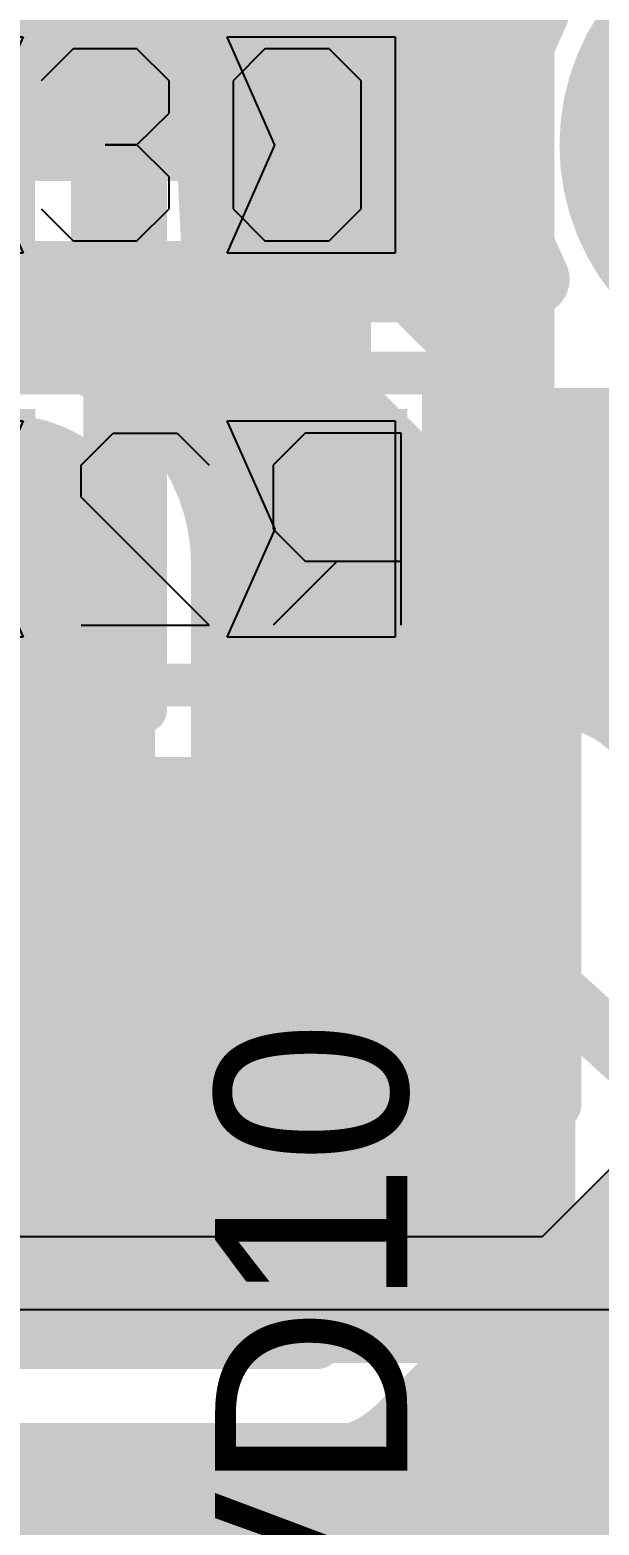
# Model space of a CAD drawing. Header units: millimetres. Extents: x 0.11 to 5.67, y 0.55 to 4.24.
# Drawn here: x 1.8958 to 1.9891, y 1.8947 to 2.1399 of the extents above; entities that cross this region are included whole.
import ezdxf

# ---------------------------------------------------------------- set-up
doc = ezdxf.new("R2010")
doc.units = ezdxf.units.MM
doc.header["$MEASUREMENT"] = 0
for name, color, linetype in [('BottomLayer', 5, 'Continuous'), ('BottomOverlay', 54, 'Continuous'), ('BottomPaste', 16, 'Continuous'), ('BottomSolder', 6, 'Continuous'), ('InternalPlane1', 76, 'Continuous'), ('InternalPlane2', 16, 'Continuous'), ('Mechanical3', 76, 'Continuous'), ('MultiLayer', 9, 'Continuous'), ('TopLayer', 1, 'Continuous'), ('TopOverlay', 2, 'Continuous'), ('TopPaste', 8, 'Continuous'), ('TopSolder', 216, 'Continuous'), ('ViaHoleLayer', 16, 'Continuous')]:
    doc.layers.add(name, color=color, linetype=linetype)

# ---------------------------------------------------------------- blocks, each defined once
blk = doc.blocks.new('SMC_79')
at = {"layer": 'TopLayer', "const_width": 0.02264}
for points in [[(-0.17274, 0.04134, 1), (-0.1501, 0.04134, 1)], [(-0.17274, -0.04134, 1), (-0.1501, -0.04134, 1)]]:
    blk.add_lwpolyline(points, format="xyb", close=True, dxfattribs=at)
at = {"layer": 'TopLayer'}
blk.add_solid([(-0.18406, 0.04134), (-0.18406, -0.04134), (-0.0935, 0.04134), (-0.0935, -0.04134)], dxfattribs=at)
at = {"layer": 'TopPaste', "const_width": 0.02264}
for points in [[(-0.17274, 0.04134, 1), (-0.1501, 0.04134, 1)], [(-0.17274, -0.04134, 1), (-0.1501, -0.04134, 1)]]:
    blk.add_lwpolyline(points, format="xyb", close=True, dxfattribs=at)
at = {"layer": 'TopPaste'}
blk.add_solid([(-0.18406, 0.04134), (-0.18406, -0.04134), (-0.0935, 0.04134), (-0.0935, -0.04134)], dxfattribs=at)
at = {"layer": 'TopSolder', "const_width": 0.02461}
for points in [[(-0.17372, 0.04134, 1), (-0.14911, 0.04134, 1)], [(-0.17372, -0.04134, 1), (-0.14911, -0.04134, 1)]]:
    blk.add_lwpolyline(points, format="xyb", close=True, dxfattribs=at)
at = {"layer": 'TopSolder'}
blk.add_solid([(-0.18602, 0.04134), (-0.18602, -0.04134), (-0.09154, 0.04134), (-0.09154, -0.04134)], dxfattribs=at)
blk = doc.blocks.new('RC0603_B_146')
at = {"layer": 'BottomLayer'}
for points in [[(-0.04429, -0.01772), (-0.01673, -0.01772), (-0.04429, 0.01772), (-0.01673, 0.01772)], [(0.04427, 0.01772), (0.01671, 0.01772), (0.04427, -0.01772), (0.01671, -0.01772)]]:
    blk.add_solid(points, dxfattribs=at)
at = {"layer": 'BottomOverlay', "const_width": 0.00701}
for points in [[(-0.05217, -0.02559), (-0.05217, 0.02559)], [(-0.05217, 0.02559), (0.05217, 0.02559)], [(0.05217, -0.02559), (0.05217, 0.02559)], [(-0.05217, -0.02559), (0.05217, -0.02559)]]:
    blk.add_lwpolyline(points, dxfattribs=at)
at = {"layer": 'BottomOverlay', "const_width": 0.0035}
for points in [[(-0.05392, 0.02559, 1), (-0.05041, 0.02559, 1)], [(-0.05392, 0.02559, 1), (-0.05041, 0.02559, 1)], [(0.05041, 0.02559, 1), (0.05392, 0.02559, 1)], [(0.05041, 0.02559, 1), (0.05392, 0.02559, 1)], [(-0.05392, -0.02559, 1), (-0.05041, -0.02559, 1)], [(-0.05392, -0.02559, 1), (-0.05041, -0.02559, 1)], [(0.05041, -0.02559, 1), (0.05392, -0.02559, 1)], [(0.05041, -0.02559, 1), (0.05392, -0.02559, 1)]]:
    blk.add_lwpolyline(points, format="xyb", close=True, dxfattribs=at)
at = {"layer": 'BottomPaste'}
for p, q in [((-0.04429, -0.01772), (-0.04429, 0.01772)), ((-0.04429, 0.01772), (-0.01673, 0.01772)), ((-0.01673, 0.01772), (-0.02461, 0)), ((0.02458, 0), (0.01671, 0.01772)), ((0.01671, 0.01772), (0.04427, 0.01772)), ((0.04427, 0.01772), (0.04427, -0.01772)), ((-0.02461, 0), (-0.01673, -0.01772)), ((0.01671, -0.01772), (0.02458, 0)), ((-0.01673, -0.01772), (-0.04429, -0.01772)), ((0.04427, -0.01772), (0.01671, -0.01772))]:
    blk.add_line(p, q, dxfattribs=at)
at = {"layer": 'BottomSolder'}
for points in [[(-0.04626, -0.01969), (-0.01476, -0.01969), (-0.04626, 0.01969), (-0.01476, 0.01969)], [(0.04624, 0.01969), (0.01474, 0.01969), (0.04624, -0.01969), (0.01474, -0.01969)]]:
    blk.add_solid(points, dxfattribs=at)
at = {"layer": 'Mechanical3'}
for p, q in [((-0.04528, 0.01575), (-0.04528, -0.01574)), ((-0.03478, 0.00525), (-0.02429, 0.01575)), ((-0.00854, 0.01575), (-0.01379, 0.0105)), ((0.00195, 0.01575), (-0.00854, 0.01575)), ((0.0072, 0.0105), (0.00195, 0.01575)), ((0.02294, 0.01575), (0.0177, 0.0105)), ((0.03344, 0.01575), (0.02294, 0.01575)), ((0.03869, 0.0105), (0.03344, 0.01575)), ((0.0072, 0.00525), (0.0072, 0.0105)), ((0.0177, 0.0105), (0.0177, -0.01049)), ((0.03869, -0.01049), (0.03869, 0.0105)), ((-0.02953, 0.00525), (-0.04528, 0.00525)), ((-0.02429, 0.00001), (-0.02953, 0.00525)), ((0.00195, 0.00001), (0.0072, 0.00525)), ((-0.02429, -0.01049), (-0.02429, 0.00001)), ((0.00195, 0.00001), (-0.00329, 0.00001)), ((-0.00329, 0.00001), (0.00195, 0.00001)), ((0.0072, -0.00524), (0.00195, 0.00001)), ((0.0072, -0.01049), (0.0072, -0.00524)), ((-0.02953, -0.01574), (-0.02429, -0.01049)), ((-0.01379, -0.01049), (-0.00854, -0.01574)), ((0.00195, -0.01574), (0.0072, -0.01049)), ((0.0177, -0.01049), (0.02294, -0.01574)), ((0.03344, -0.01574), (0.03869, -0.01049)), ((-0.04528, -0.01574), (-0.02953, -0.01574)), ((-0.00854, -0.01574), (0.00195, -0.01574)), ((0.02294, -0.01574), (0.03344, -0.01574))]:
    blk.add_line(p, q, dxfattribs=at)
blk = doc.blocks.new('RC0603_B_148')
at = {"layer": 'BottomLayer'}
for points in [[(-0.04429, -0.01772), (-0.01673, -0.01772), (-0.04429, 0.01772), (-0.01673, 0.01772)], [(0.04427, 0.01772), (0.01671, 0.01772), (0.04427, -0.01772), (0.01671, -0.01772)]]:
    blk.add_solid(points, dxfattribs=at)
at = {"layer": 'BottomOverlay', "const_width": 0.00701}
for points in [[(-0.05217, 0.02559), (-0.05217, -0.02559)], [(0.05217, 0.02559), (-0.05217, 0.02559)], [(0.05217, 0.02559), (0.05217, -0.02559)], [(0.05217, -0.02559), (-0.05217, -0.02559)]]:
    blk.add_lwpolyline(points, dxfattribs=at)
at = {"layer": 'BottomOverlay', "const_width": 0.0035}
for points in [[(-0.05392, 0.02559, 1), (-0.05041, 0.02559, 1)], [(-0.05392, 0.02559, 1), (-0.05041, 0.02559, 1)], [(0.05041, 0.02559, 1), (0.05392, 0.02559, 1)], [(0.05041, 0.02559, 1), (0.05392, 0.02559, 1)], [(-0.05392, -0.02559, 1), (-0.05041, -0.02559, 1)], [(-0.05392, -0.02559, 1), (-0.05041, -0.02559, 1)], [(0.05041, -0.02559, 1), (0.05392, -0.02559, 1)], [(0.05041, -0.02559, 1), (0.05392, -0.02559, 1)]]:
    blk.add_lwpolyline(points, format="xyb", close=True, dxfattribs=at)
at = {"layer": 'BottomPaste'}
for p, q in [((-0.04429, -0.01772), (-0.04429, 0.01772)), ((-0.04429, 0.01772), (-0.01673, 0.01772)), ((-0.01673, 0.01772), (-0.02461, 0)), ((0.02458, 0), (0.01671, 0.01772)), ((0.01671, 0.01772), (0.04427, 0.01772)), ((0.04427, 0.01772), (0.04427, -0.01772)), ((-0.02461, 0), (-0.01673, -0.01772)), ((0.01671, -0.01772), (0.02458, 0)), ((-0.01673, -0.01772), (-0.04429, -0.01772)), ((0.04427, -0.01772), (0.01671, -0.01772))]:
    blk.add_line(p, q, dxfattribs=at)
at = {"layer": 'BottomSolder'}
for points in [[(-0.04626, -0.01969), (-0.01476, -0.01969), (-0.04626, 0.01969), (-0.01476, 0.01969)], [(0.04624, 0.01969), (0.01474, 0.01969), (0.04624, -0.01969), (0.01474, -0.01969)]]:
    blk.add_solid(points, dxfattribs=at)
at = {"layer": 'Mechanical3'}
for p, q in [((-0.04528, 0.01575), (-0.04528, -0.01574)), ((-0.03478, 0.00525), (-0.02429, 0.01575)), ((0.0072, 0.01575), (-0.01379, 0.01575)), ((-0.01379, 0.01575), (0.0072, -0.00524)), ((0.02294, 0.01575), (0.0177, 0.0105)), ((0.03344, 0.01575), (0.02294, 0.01575)), ((0.03869, 0.0105), (0.03344, 0.01575)), ((0.0177, 0.0105), (0.0177, 0.00525)), ((0.03869, 0.00525), (0.03869, 0.0105)), ((-0.02953, 0.00525), (-0.04528, 0.00525)), ((-0.02429, 0.00001), (-0.02953, 0.00525)), ((0.0177, 0.00525), (0.02294, 0.00001)), ((0.03344, 0.00001), (0.03869, 0.00525)), ((-0.02429, -0.01049), (-0.02429, 0.00001)), ((0.02294, 0.00001), (0.0177, -0.00524)), ((0.02294, 0.00001), (0.03344, 0.00001)), ((0.03869, -0.00524), (0.03344, 0.00001)), ((0.0072, -0.00524), (0.0072, -0.01049)), ((0.0177, -0.00524), (0.0177, -0.01049)), ((0.03869, -0.01049), (0.03869, -0.00524)), ((-0.02953, -0.01574), (-0.02429, -0.01049)), ((-0.00854, -0.01574), (-0.01379, -0.01049)), ((0.0072, -0.01049), (0.00195, -0.01574)), ((0.0177, -0.01049), (0.02294, -0.01574)), ((0.03344, -0.01574), (0.03869, -0.01049)), ((-0.04528, -0.01574), (-0.02953, -0.01574)), ((0.00195, -0.01574), (-0.00854, -0.01574)), ((0.02294, -0.01574), (0.03344, -0.01574))]:
    blk.add_line(p, q, dxfattribs=at)
blk = doc.blocks.new('CC16X10_CAP0_5_1__P________242')
at = {"layer": 'InternalPlane1', "const_width": 0.039}
blk.add_lwpolyline([(-0.0195, 0, 1), (0.0195, 0, 1)], format="xyb", close=True, dxfattribs=at)
at = {"layer": 'InternalPlane2', "const_width": 0.01181}
blk.add_lwpolyline([(-0.04324, -0.02203, -0.240079), (-0.04324, 0.02203)], format="xyb", dxfattribs=at)
at = {"layer": 'InternalPlane2', "const_width": 0.00591}
for points in [[(-0.04619, 0.02203, 1), (-0.04029, 0.02203, 1)], [(-0.04619, -0.02203, 1), (-0.04029, -0.02203, 1)]]:
    blk.add_lwpolyline(points, format="xyb", close=True, dxfattribs=at)
at = {"layer": 'TopOverlay'}
for points, const_width in [([(0.29685, 0, 1), (-0.09685, 0, 1)], 0.01), ([(-0.09935, 0, 1), (-0.09435, 0, 1)], 0.005)]:
    blk.add_lwpolyline(points, format="xyb", close=True, dxfattribs=dict(at, const_width=const_width))

msp = doc.modelspace()

# ---------------------------------------------------------------- linework, layer by layer
at = {"layer": 'BottomLayer'}
for points, const_width in [([(1.94191, 2.125), (1.98521, 2.16831)], 0.00787), ([(1.91435, 2.08957), (1.91435, 2.15256)], 0.00787), ([(1.9065, 2.09154), (1.9065, 2.15059)], 0.00787), ([(1.9065, 2.14074), (1.91435, 2.14074)], 0.00787), ([(1.96946, 2.1275), (1.97787, 2.13591)], 0.00787), ([(1.97787, 2.07728), (1.97787, 2.13591)], 0.00787), ([(1.9065, 2.13287), (1.91435, 2.13287)], 0.00787), ([(1.97483, 2.13287), (1.97787, 2.13287)], 0.00787), ([(1.96946, 2.08957), (1.96946, 2.1275)], 0.00787), ([(1.9065, 2.12499), (1.91435, 2.12499)], 0.00787), ([(1.94191, 2.12106), (1.94192, 2.12105)], 0.01969), ([(1.94192, 2.05808), (1.94192, 2.12105)], 0.01969), ([(1.94191, 2.12106), (1.94191, 2.125)], 0.00787), ([(1.96946, 2.12499), (1.97787, 2.12499)], 0.00787), ([(1.88091, 2.12106), (1.90256, 2.12106)], 0.00787), ([(1.9065, 2.11712), (1.91435, 2.11712)], 0.00787), ([(1.96946, 2.11712), (1.97787, 2.11712)], 0.00787), ([(1.9065, 2.10925), (1.91435, 2.10925)], 0.00787), ([(1.96946, 2.10925), (1.97787, 2.10925)], 0.00787), ([(1.9065, 2.10137), (1.91435, 2.10137)], 0.00787), ([(1.96946, 2.10137), (1.97787, 2.10137)], 0.00787), ([(1.9065, 2.0935), (1.91435, 2.0935)], 0.00787), ([(1.96946, 2.0935), (1.97787, 2.0935)], 0.00787), ([(1.85531, 2.09154), (1.9065, 2.09154)], 0.00787), ([(1.85337, 2.08957), (1.90849, 2.08957)], 0.00787), ([(1.90849, 2.02854), (1.90849, 2.08957)], 0.00787), ([(1.91437, 2.08957), (1.9183, 2.08957)], 0.00787), ([(1.91437, 2.08957), (1.9183, 2.08957)], 0.00787), ([(1.91437, 2.02854), (1.91437, 2.08957)], 0.00787), ([(1.96554, 2.08957), (1.96946, 2.08957)], 0.00787), ([(1.96554, 2.08957), (1.96946, 2.08957)], 0.00787), ([(1.96949, 2.02926), (1.96949, 2.08957)], 0.00787), ([(1.90849, 2.08562), (1.91437, 2.08562)], 0.00787), ([(1.96949, 2.08562), (1.97787, 2.08562)], 0.00787), ([(1.90849, 2.07775), (1.91437, 2.07775)], 0.00787), ([(1.96949, 2.07775), (1.97787, 2.07775)], 0.00787), ([(1.97787, 2.07728), (2.06543, 2.07728)], 0.00787), ([(1.90849, 2.06988), (1.91437, 2.06988)], 0.00787), ([(1.96949, 2.06988), (2.0748, 2.06988)], 0.00787), ([(1.94192, 2.05808), (1.94193, 2.05807)], 0.01969), ([(1.90849, 2.062), (1.91437, 2.062)], 0.00787), ([(1.96949, 2.062), (2.0748, 2.062)], 0.00787), ([(1.90849, 2.05413), (1.91437, 2.05413)], 0.00787), ([(1.96949, 2.05413), (2.0748, 2.05413)], 0.00787), ([(1.90849, 2.04625), (1.91437, 2.04625)], 0.00787), ([(1.96949, 2.04625), (2.0748, 2.04625)], 0.00787), ([(1.90849, 2.03838), (1.91437, 2.03838)], 0.00787), ([(1.96949, 2.03838), (2.0748, 2.03838)], 0.00787), ([(1.90849, 2.03051), (1.91437, 2.03051)], 0.00787), ([(1.96949, 2.03051), (2.0748, 2.03051)], 0.00787), ([(1.96949, 2.02926), (1.98087, 2.02952)], 0.00787), ([(1.90455, 2.02854), (1.90849, 2.02854)], 0.00787), ([(1.90849, 2.02854), (1.91437, 2.02854)], 0.00787), ([(1.86417, 2.01083), (1.93799, 2.01083)], 0.00787), ([(1.93799, 2.01083), (1.9813, 2.01181)], 0.00787), ([(1.9813, 1.94488), (1.9813, 2.01181)], 0.00787), ([(1.71654, 2.00688), (1.9813, 2.00688)], 0.00787), ([(1.71654, 1.99901), (1.9813, 1.99901)], 0.00787), ([(1.71654, 1.99114), (1.9813, 1.99114)], 0.00787), ([(1.71851, 1.98326), (1.9813, 1.98326)], 0.00787), ([(1.72638, 1.97539), (1.9813, 1.97539)], 0.00787), ([(1.73426, 1.96751), (1.9813, 1.96751)], 0.00787), ([(1.74213, 1.95964), (1.9813, 1.95964)], 0.00787), ([(1.75001, 1.95177), (1.9813, 1.95177)], 0.00787), ([(1.75788, 1.94389), (1.98031, 1.94389)], 0.00787), ([(1.96161, 1.9252), (1.9813, 1.94488)], 0.00787), ([(1.76575, 1.93602), (1.97244, 1.93602)], 0.00787), ([(1.77363, 1.92814), (1.96456, 1.92814)], 0.00787), ([(1.77657, 1.9252), (1.96161, 1.9252)], 0.00787), ([(1.97414, 1.91267), (1.98246, 1.92098)], 0.00787), ([(1.98228, 1.88337), (1.98228, 1.91782)], 0.00787), ([(1.97386, 1.9124), (1.98228, 1.9124)], 0.00787), ([(1.77657, 1.90748), (1.96161, 1.90748)], 0.00787), ([(1.64262, 1.90452), (1.98228, 1.90452)], 0.00787), ([(1.98622, 1.90059), (2.0374, 1.90059)], 0.00787), ([(1.64253, 1.89665), (1.98228, 1.89665)], 0.00787)]:
    msp.add_lwpolyline(points, dxfattribs=dict(at, const_width=const_width))
for points, const_width in [([(1.90453, 2.14074, 1), (1.90846, 2.14074, 1)], 0.00394), ([(1.91238, 2.14074, 1), (1.91631, 2.14074, 1)], 0.00394), ([(1.97591, 2.13591, 1), (1.97984, 2.13591, 1)], 0.00394), ([(1.97591, 2.13591, 1), (1.97984, 2.13591, 1)], 0.00394), ([(1.90453, 2.13287, 1), (1.90846, 2.13287, 1)], 0.00394), ([(1.91238, 2.13287, 1), (1.91631, 2.13287, 1)], 0.00394), ([(1.97286, 2.13287, 1), (1.9768, 2.13287, 1)], 0.00394), ([(1.97591, 2.13287, 1), (1.97984, 2.13287, 1)], 0.00394), ([(1.9675, 2.1275, 1), (1.97143, 2.1275, 1)], 0.00394), ([(1.9675, 2.1275, 1), (1.97143, 2.1275, 1)], 0.00394), ([(1.90453, 2.12499, 1), (1.90846, 2.12499, 1)], 0.00394), ([(1.91238, 2.12499, 1), (1.91631, 2.12499, 1)], 0.00394), ([(1.93698, 2.12106, 1), (1.94683, 2.12106, 1)], 0.00984), ([(1.937, 2.12105, 1), (1.94684, 2.12105, 1)], 0.00984), ([(1.937, 2.12105, 1), (1.94684, 2.12105, 1)], 0.00984), ([(1.93994, 2.125, 1), (1.94387, 2.125, 1)], 0.00394), ([(1.93994, 2.125, 1), (1.94387, 2.125, 1)], 0.00394), ([(1.9675, 2.12499, 1), (1.97143, 2.12499, 1)], 0.00394), ([(1.97591, 2.12499, 1), (1.97984, 2.12499, 1)], 0.00394), ([(1.90059, 2.12106, 1), (1.90453, 2.12106, 1)], 0.00394), ([(1.93994, 2.12106, 1), (1.94387, 2.12106, 1)], 0.00394), ([(1.90453, 2.11712, 1), (1.90846, 2.11712, 1)], 0.00394), ([(1.91238, 2.11712, 1), (1.91631, 2.11712, 1)], 0.00394), ([(1.9675, 2.11712, 1), (1.97143, 2.11712, 1)], 0.00394), ([(1.97591, 2.11712, 1), (1.97984, 2.11712, 1)], 0.00394), ([(1.90453, 2.10925, 1), (1.90846, 2.10925, 1)], 0.00394), ([(1.91238, 2.10925, 1), (1.91631, 2.10925, 1)], 0.00394), ([(1.9675, 2.10925, 1), (1.97143, 2.10925, 1)], 0.00394), ([(1.97591, 2.10925, 1), (1.97984, 2.10925, 1)], 0.00394), ([(1.90453, 2.10137, 1), (1.90846, 2.10137, 1)], 0.00394), ([(1.91238, 2.10137, 1), (1.91631, 2.10137, 1)], 0.00394), ([(1.9675, 2.10137, 1), (1.97143, 2.10137, 1)], 0.00394), ([(1.97591, 2.10137, 1), (1.97984, 2.10137, 1)], 0.00394), ([(1.90453, 2.0935, 1), (1.90846, 2.0935, 1)], 0.00394), ([(1.91238, 2.0935, 1), (1.91631, 2.0935, 1)], 0.00394), ([(1.9675, 2.0935, 1), (1.97143, 2.0935, 1)], 0.00394), ([(1.97591, 2.0935, 1), (1.97984, 2.0935, 1)], 0.00394), ([(1.90453, 2.09154, 1), (1.90846, 2.09154, 1)], 0.00394), ([(1.90453, 2.09154, 1), (1.90846, 2.09154, 1)], 0.00394), ([(1.90652, 2.08957, 1), (1.91046, 2.08957, 1)], 0.00394), ([(1.90652, 2.08957, 1), (1.91046, 2.08957, 1)], 0.00394), ([(1.91238, 2.08957, 1), (1.91631, 2.08957, 1)], 0.00394), ([(1.9124, 2.08957, 1), (1.91634, 2.08957, 1)], 0.00394), ([(1.9124, 2.08957, 1), (1.91634, 2.08957, 1)], 0.00394), ([(1.9124, 2.08957, 1), (1.91634, 2.08957, 1)], 0.00394), ([(1.91633, 2.08957, 1), (1.92026, 2.08957, 1)], 0.00394), ([(1.91633, 2.08957, 1), (1.92026, 2.08957, 1)], 0.00394), ([(1.96357, 2.08957, 1), (1.96751, 2.08957, 1)], 0.00394), ([(1.96357, 2.08957, 1), (1.96751, 2.08957, 1)], 0.00394), ([(1.9675, 2.08957, 1), (1.97143, 2.08957, 1)], 0.00394), ([(1.9675, 2.08957, 1), (1.97143, 2.08957, 1)], 0.00394), ([(1.9675, 2.08957, 1), (1.97143, 2.08957, 1)], 0.00394), ([(1.96752, 2.08957, 1), (1.97146, 2.08957, 1)], 0.00394), ([(1.90652, 2.08562, 1), (1.91046, 2.08562, 1)], 0.00394), ([(1.9124, 2.08562, 1), (1.91634, 2.08562, 1)], 0.00394), ([(1.96752, 2.08562, 1), (1.97146, 2.08562, 1)], 0.00394), ([(1.97591, 2.08562, 1), (1.97984, 2.08562, 1)], 0.00394), ([(1.90652, 2.07775, 1), (1.91046, 2.07775, 1)], 0.00394), ([(1.9124, 2.07775, 1), (1.91634, 2.07775, 1)], 0.00394), ([(1.96752, 2.07775, 1), (1.97146, 2.07775, 1)], 0.00394), ([(1.97591, 2.07775, 1), (1.97984, 2.07775, 1)], 0.00394), ([(1.97591, 2.07728, 1), (1.97984, 2.07728, 1)], 0.00394), ([(1.97591, 2.07728, 1), (1.97984, 2.07728, 1)], 0.00394), ([(1.90652, 2.06988, 1), (1.91046, 2.06988, 1)], 0.00394), ([(1.9124, 2.06988, 1), (1.91634, 2.06988, 1)], 0.00394), ([(1.96752, 2.06988, 1), (1.97146, 2.06988, 1)], 0.00394), ([(1.937, 2.05808, 1), (1.94684, 2.05808, 1)], 0.00984), ([(1.937, 2.05808, 1), (1.94684, 2.05808, 1)], 0.00984), ([(1.93701, 2.05807, 1), (1.94685, 2.05807, 1)], 0.00984), ([(1.90652, 2.062, 1), (1.91046, 2.062, 1)], 0.00394), ([(1.9124, 2.062, 1), (1.91634, 2.062, 1)], 0.00394), ([(1.96752, 2.062, 1), (1.97146, 2.062, 1)], 0.00394), ([(1.90652, 2.05413, 1), (1.91046, 2.05413, 1)], 0.00394), ([(1.9124, 2.05413, 1), (1.91634, 2.05413, 1)], 0.00394), ([(1.96752, 2.05413, 1), (1.97146, 2.05413, 1)], 0.00394), ([(1.90652, 2.04625, 1), (1.91046, 2.04625, 1)], 0.00394), ([(1.9124, 2.04625, 1), (1.91634, 2.04625, 1)], 0.00394), ([(1.96752, 2.04625, 1), (1.97146, 2.04625, 1)], 0.00394), ([(1.90652, 2.03838, 1), (1.91046, 2.03838, 1)], 0.00394), ([(1.9124, 2.03838, 1), (1.91634, 2.03838, 1)], 0.00394), ([(1.96752, 2.03838, 1), (1.97146, 2.03838, 1)], 0.00394), ([(1.90652, 2.03051, 1), (1.91046, 2.03051, 1)], 0.00394), ([(1.9124, 2.03051, 1), (1.91634, 2.03051, 1)], 0.00394), ([(1.96752, 2.03051, 1), (1.97146, 2.03051, 1)], 0.00394), ([(1.96752, 2.02926, 1), (1.97146, 2.02926, 1)], 0.00394), ([(1.96752, 2.02926, 1), (1.97146, 2.02926, 1)], 0.00394), ([(1.9789, 2.02952, 1), (1.98283, 2.02952, 1)], 0.00394), ([(1.9789, 2.02952, 1), (1.98283, 2.02952, 1)], 0.00394), ([(1.97893, 2.02952, 1), (1.98287, 2.02952, 1)], 0.00394), ([(1.90258, 2.02854, 1), (1.90652, 2.02854, 1)], 0.00394), ([(1.90652, 2.02854, 1), (1.91046, 2.02854, 1)], 0.00394), ([(1.90652, 2.02854, 1), (1.91046, 2.02854, 1)], 0.00394), ([(1.90652, 2.02854, 1), (1.91046, 2.02854, 1)], 0.00394), ([(1.9124, 2.02854, 1), (1.91634, 2.02854, 1)], 0.00394), ([(1.9124, 2.02854, 1), (1.91634, 2.02854, 1)], 0.00394), ([(1.93602, 2.01083, 1), (1.93996, 2.01083, 1)], 0.00394), ([(1.93602, 2.01083, 1), (1.93996, 2.01083, 1)], 0.00394), ([(1.97933, 2.01181, 1), (1.98327, 2.01181, 1)], 0.00394), ([(1.97933, 2.01181, 1), (1.98327, 2.01181, 1)], 0.00394), ([(1.97933, 2.00688, 1), (1.98327, 2.00688, 1)], 0.00394), ([(1.97933, 1.99901, 1), (1.98327, 1.99901, 1)], 0.00394), ([(1.93701, 1.97539, 1), (1.95669, 1.97539, 1)], 0.01969), ([(1.97933, 1.99114, 1), (1.98327, 1.99114, 1)], 0.00394), ([(1.97933, 1.98326, 1), (1.98327, 1.98326, 1)], 0.00394), ([(1.97933, 1.97539, 1), (1.98327, 1.97539, 1)], 0.00394), ([(1.97933, 1.96751, 1), (1.98327, 1.96751, 1)], 0.00394), ([(1.97933, 1.95964, 1), (1.98327, 1.95964, 1)], 0.00394), ([(1.97933, 1.95177, 1), (1.98327, 1.95177, 1)], 0.00394), ([(1.97834, 1.94389, 1), (1.98228, 1.94389, 1)], 0.00394), ([(1.97933, 1.94488, 1), (1.98327, 1.94488, 1)], 0.00394), ([(1.97933, 1.94488, 1), (1.98327, 1.94488, 1)], 0.00394), ([(1.97047, 1.93602, 1), (1.9744, 1.93602, 1)], 0.00394), ([(1.96259, 1.92814, 1), (1.96653, 1.92814, 1)], 0.00394), ([(1.95965, 1.9252, 1), (1.96358, 1.9252, 1)], 0.00394), ([(1.95965, 1.9252, 1), (1.96358, 1.9252, 1)], 0.00394), ([(1.98049, 1.92098, 1), (1.98443, 1.92098, 1)], 0.00394), ([(1.98049, 1.92098, 1), (1.98443, 1.92098, 1)], 0.00394), ([(1.98032, 1.91782, 1), (1.98425, 1.91782, 1)], 0.00394), ([(1.98032, 1.91782, 1), (1.98425, 1.91782, 1)], 0.00394), ([(1.97189, 1.9124, 1), (1.97583, 1.9124, 1)], 0.00394), ([(1.97217, 1.91267, 1), (1.97611, 1.91267, 1)], 0.00394), ([(1.97217, 1.91267, 1), (1.97611, 1.91267, 1)], 0.00394), ([(1.97217, 1.91267, 1), (1.97611, 1.91267, 1)], 0.00394), ([(1.98032, 1.9124, 1), (1.98425, 1.9124, 1)], 0.00394), ([(1.95965, 1.90748, 1), (1.96358, 1.90748, 1)], 0.00394), ([(1.95965, 1.90748, 1), (1.96358, 1.90748, 1)], 0.00394), ([(1.95965, 1.90748, 1), (1.96358, 1.90748, 1)], 0.00394), ([(1.98032, 1.90452, 1), (1.98425, 1.90452, 1)], 0.00394), ([(1.98425, 1.90059, 1), (1.98819, 1.90059, 1)], 0.00394), ([(1.98032, 1.89665, 1), (1.98425, 1.89665, 1)], 0.00394)]:
    msp.add_lwpolyline(points, format="xyb", close=True, dxfattribs=dict(at, const_width=const_width))
at = {"layer": 'BottomLayer', "const_width": 0.00787}
for points in [[(1.98087, 2.02952, -0.4214), (1.99902, 2.01181)], [(1.9809, 2.02952, -0.420884), (1.99902, 2.01181)], [(1.98228, 1.91782, -0.027352), (1.98246, 1.92098)], [(1.97414, 1.91267, -0.198912), (1.96161, 1.90748)], [(1.97414, 1.91267, -0.198912), (1.96161, 1.90748)]]:
    msp.add_lwpolyline(points, format="xyb", dxfattribs=at)
at = {"layer": 'InternalPlane1', "const_width": 0.02984}
msp.add_lwpolyline([(1.93193, 1.97539, 1), (1.96177, 1.97539, 1)], format="xyb", close=True, dxfattribs=at)
at = {"layer": 'InternalPlane2'}
for p, q in [((2.0905, 2.05266), (1.97982, 1.94198)), ((1.97982, 1.94198), (1.76428, 1.94198)), ((1.76181, 1.93007), (2.31786, 1.93007))]:
    msp.add_line(p, q, dxfattribs=at)
at = {"layer": 'InternalPlane2', "const_width": 0.01181}
for points in [[(1.98228, 1.93602), (2.09646, 2.0502)], [(1.76181, 1.93602), (1.98228, 1.93602)], [(1.98228, 1.93602), (2.06693, 1.93602)]]:
    msp.add_lwpolyline(points, dxfattribs=at)
at = {"layer": 'InternalPlane2', "const_width": 0.00591}
msp.add_lwpolyline([(1.97933, 1.93602, 1), (1.98524, 1.93602, 1)], format="xyb", close=True, dxfattribs=at)
msp.add_lwpolyline([(1.97933, 1.93602, 1), (1.98524, 1.93602, 1)], format="xyb", close=True, dxfattribs=at)
msp.add_lwpolyline([(1.97933, 1.93602, 1), (1.98524, 1.93602, 1)], format="xyb", close=True, dxfattribs=at)
at = {"layer": 'MultiLayer', "const_width": 0.01969}
msp.add_lwpolyline([(1.93701, 1.97539, 1), (1.95669, 1.97539, 1)], format="xyb", close=True, dxfattribs=at)
at = {"layer": 'TopLayer'}
for points, const_width in [([(1.97787, 2.07728), (1.97787, 2.16484)], 0.00787), ([(1.68724, 2.14074), (1.97787, 2.14074)], 0.00787), ([(1.54724, 2.13287), (1.97787, 2.13287)], 0.00787), ([(1.54724, 2.12499), (1.97787, 2.12499)], 0.00787), ([(1.86773, 2.11909), (1.92717, 2.11909)], 0.00787), ([(1.93529, 2.11712), (1.97787, 2.11712)], 0.00787), ([(1.93969, 2.11391), (1.99481, 2.05879)], 0.00787), ([(1.94435, 2.10925), (1.97787, 2.10925)], 0.00787), ([(1.86773, 2.10138), (1.92717, 2.10138)], 0.00787), ([(1.86772, 2.10137), (1.92717, 2.10137)], 0.00787), ([(1.92717, 2.10138), (1.98228, 2.04626)], 0.00787), ([(1.95223, 2.10137), (1.97787, 2.10137)], 0.00787), ([(1.74606, 2.0935), (1.93505, 2.0935)], 0.00787), ([(1.9601, 2.0935), (1.97787, 2.0935)], 0.00787), ([(1.89993, 2.08562), (1.94292, 2.08562)], 0.00787), ([(1.96797, 2.08562), (1.97787, 2.08562)], 0.00787), ([(1.9148, 2.07775), (1.95079, 2.07775)], 0.00787), ([(1.97787, 2.07728), (2.06543, 2.07728)], 0.00787), ([(1.92128, 2.06988), (1.95867, 2.06988)], 0.00787), ([(1.98372, 2.06988), (2.30906, 2.06988)], 0.00787), ([(1.92475, 2.062), (1.96654, 2.062)], 0.00787), ([(1.9916, 2.062), (2.30906, 2.062)], 0.00787), ([(1.92613, 2.05413), (1.97442, 2.05413)], 0.00787), ([(1.92618, 1.96949), (1.92618, 2.05217)], 0.00787), ([(1.92618, 2.04625), (1.98228, 2.04625)], 0.00787), ([(1.98228, 1.96358), (1.98228, 2.04626)], 0.00787), ([(1.92618, 2.03838), (1.98228, 2.03838)], 0.00787), ([(1.92618, 2.03051), (1.98228, 2.03051)], 0.00787), ([(1.92618, 2.02263), (1.98228, 2.02263)], 0.00787), ([(1.86909, 2.01083), (1.92224, 2.01083)], 0.01969), ([(1.92618, 2.01476), (1.98228, 2.01476)], 0.00787), ([(1.92618, 2.00688), (1.98228, 2.00688)], 0.00787), ([(1.92618, 1.99901), (1.98228, 1.99901)], 0.00787), ([(1.92618, 1.99114), (1.98228, 1.99114)], 0.00787), ([(1.92618, 1.98326), (1.98228, 1.98326)], 0.00787), ([(1.92618, 1.97539), (1.98228, 1.97539)], 0.00787), ([(1.92612, 1.96751), (1.98228, 1.96751)], 0.00787), ([(1.94291, 1.92421), (1.98228, 1.96358)], 0.00787), ([(1.92474, 1.95964), (1.97834, 1.95964)], 0.00787), ([(1.92127, 1.95177), (1.97047, 1.95177)], 0.00787), ([(1.95544, 1.91169), (1.99481, 1.95106)], 0.00787), ([(1.91479, 1.94389), (1.96259, 1.94389)], 0.00787), ([(1.98765, 1.94389), (2.30906, 1.94389)], 0.00787), ([(1.89989, 1.93602), (1.95472, 1.93602)], 0.00787), ([(1.97977, 1.93602), (2.30906, 1.93602)], 0.00787), ([(1.78938, 1.92814), (1.94684, 1.92814)], 0.00787), ([(1.9719, 1.92814), (2.30906, 1.92814)], 0.00787), ([(1.79331, 1.92421), (1.94291, 1.92421)], 0.00787), ([(1.96403, 1.92027), (2.30906, 1.92027)], 0.00787), ([(1.95615, 1.9124), (2.30906, 1.9124)], 0.00787), ([(1.54724, 1.90452), (2.30906, 1.90452)], 0.00787), ([(1.79331, 1.9065), (1.94291, 1.9065)], 0.00787), ([(1.54724, 1.89665), (2.30906, 1.89665)], 0.00787)]:
    msp.add_lwpolyline(points, dxfattribs=dict(at, const_width=const_width))
for points, const_width in [([(1.97591, 2.14074, 1), (1.97984, 2.14074, 1)], 0.00394), ([(1.97591, 2.13287, 1), (1.97984, 2.13287, 1)], 0.00394), ([(1.97591, 2.12499, 1), (1.97984, 2.12499, 1)], 0.00394), ([(1.9252, 2.11909, 1), (1.92913, 2.11909, 1)], 0.00394), ([(1.9252, 2.11909, 1), (1.92913, 2.11909, 1)], 0.00394), ([(1.9252, 2.11909, 1), (1.92913, 2.11909, 1)], 0.00394), ([(1.93332, 2.11712, 1), (1.93726, 2.11712, 1)], 0.00394), ([(1.97591, 2.11712, 1), (1.97984, 2.11712, 1)], 0.00394), ([(1.93772, 2.11391, 1), (1.94166, 2.11391, 1)], 0.00394), ([(1.93772, 2.11391, 1), (1.94166, 2.11391, 1)], 0.00394), ([(1.93772, 2.11391, 1), (1.94166, 2.11391, 1)], 0.00394), ([(1.94238, 2.10925, 1), (1.94632, 2.10925, 1)], 0.00394), ([(1.97591, 2.10925, 1), (1.97984, 2.10925, 1)], 0.00394), ([(1.9252, 2.10138, 1), (1.92913, 2.10138, 1)], 0.00394), ([(1.9252, 2.10138, 1), (1.92913, 2.10138, 1)], 0.00394), ([(1.9252, 2.10137, 1), (1.92914, 2.10137, 1)], 0.00394), ([(1.95026, 2.10137, 1), (1.95419, 2.10137, 1)], 0.00394), ([(1.97591, 2.10137, 1), (1.97984, 2.10137, 1)], 0.00394), ([(1.93308, 2.0935, 1), (1.93701, 2.0935, 1)], 0.00394), ([(1.95813, 2.0935, 1), (1.96207, 2.0935, 1)], 0.00394), ([(1.97591, 2.0935, 1), (1.97984, 2.0935, 1)], 0.00394), ([(1.89796, 2.08562, 1), (1.9019, 2.08562, 1)], 0.00394), ([(1.94095, 2.08562, 1), (1.94489, 2.08562, 1)], 0.00394), ([(1.96601, 2.08562, 1), (1.96994, 2.08562, 1)], 0.00394), ([(1.97591, 2.08562, 1), (1.97984, 2.08562, 1)], 0.00394), ([(1.91283, 2.07775, 1), (1.91677, 2.07775, 1)], 0.00394), ([(1.94882, 2.07775, 1), (1.95276, 2.07775, 1)], 0.00394), ([(1.97591, 2.07728, 1), (1.97984, 2.07728, 1)], 0.00394), ([(1.97591, 2.07728, 1), (1.97984, 2.07728, 1)], 0.00394), ([(1.91931, 2.06988, 1), (1.92325, 2.06988, 1)], 0.00394), ([(1.9567, 2.06988, 1), (1.96064, 2.06988, 1)], 0.00394), ([(1.98175, 2.06988, 1), (1.98569, 2.06988, 1)], 0.00394), ([(1.92278, 2.062, 1), (1.92672, 2.062, 1)], 0.00394), ([(1.96457, 2.062, 1), (1.96851, 2.062, 1)], 0.00394), ([(1.98963, 2.062, 1), (1.99356, 2.062, 1)], 0.00394), ([(1.92416, 2.05413, 1), (1.92809, 2.05413, 1)], 0.00394), ([(1.97245, 2.05413, 1), (1.97638, 2.05413, 1)], 0.00394), ([(1.92421, 2.05217, 1), (1.92815, 2.05217, 1)], 0.00394), ([(1.92421, 2.05217, 1), (1.92815, 2.05217, 1)], 0.00394), ([(1.92421, 2.04625, 1), (1.92815, 2.04625, 1)], 0.00394), ([(1.98032, 2.04626, 1), (1.98425, 2.04626, 1)], 0.00394), ([(1.98032, 2.04626, 1), (1.98425, 2.04626, 1)], 0.00394), ([(1.98032, 2.04625, 1), (1.98425, 2.04625, 1)], 0.00394), ([(1.92421, 2.03838, 1), (1.92815, 2.03838, 1)], 0.00394), ([(1.98032, 2.03838, 1), (1.98425, 2.03838, 1)], 0.00394), ([(1.92421, 2.03051, 1), (1.92815, 2.03051, 1)], 0.00394), ([(1.98032, 2.03051, 1), (1.98425, 2.03051, 1)], 0.00394), ([(1.92421, 2.02263, 1), (1.92815, 2.02263, 1)], 0.00394), ([(1.98032, 2.02263, 1), (1.98425, 2.02263, 1)], 0.00394), ([(1.91732, 2.01083, 1), (1.92717, 2.01083, 1)], 0.00984), ([(1.92421, 2.01476, 1), (1.92815, 2.01476, 1)], 0.00394), ([(1.98032, 2.01476, 1), (1.98425, 2.01476, 1)], 0.00394), ([(1.92421, 2.00688, 1), (1.92815, 2.00688, 1)], 0.00394), ([(1.98032, 2.00688, 1), (1.98425, 2.00688, 1)], 0.00394), ([(1.92421, 1.99901, 1), (1.92815, 1.99901, 1)], 0.00394), ([(1.98032, 1.99901, 1), (1.98425, 1.99901, 1)], 0.00394), ([(1.92421, 1.99114, 1), (1.92815, 1.99114, 1)], 0.00394), ([(1.93701, 1.97539, 1), (1.95669, 1.97539, 1)], 0.01969), ([(1.98032, 1.99114, 1), (1.98425, 1.99114, 1)], 0.00394), ([(1.92421, 1.98326, 1), (1.92815, 1.98326, 1)], 0.00394), ([(1.98032, 1.98326, 1), (1.98425, 1.98326, 1)], 0.00394), ([(1.92421, 1.97539, 1), (1.92815, 1.97539, 1)], 0.00394), ([(1.98032, 1.97539, 1), (1.98425, 1.97539, 1)], 0.00394), ([(1.92421, 1.96949, 1), (1.92815, 1.96949, 1)], 0.00394), ([(1.92421, 1.96949, 1), (1.92815, 1.96949, 1)], 0.00394), ([(1.92416, 1.96751, 1), (1.92809, 1.96751, 1)], 0.00394), ([(1.98032, 1.96751, 1), (1.98425, 1.96751, 1)], 0.00394), ([(1.98032, 1.96358, 1), (1.98425, 1.96358, 1)], 0.00394), ([(1.98032, 1.96358, 1), (1.98425, 1.96358, 1)], 0.00394), ([(1.92277, 1.95964, 1), (1.92671, 1.95964, 1)], 0.00394), ([(1.97637, 1.95964, 1), (1.98031, 1.95964, 1)], 0.00394), ([(1.9193, 1.95177, 1), (1.92324, 1.95177, 1)], 0.00394), ([(1.9685, 1.95177, 1), (1.97244, 1.95177, 1)], 0.00394), ([(1.91282, 1.94389, 1), (1.91676, 1.94389, 1)], 0.00394), ([(1.96062, 1.94389, 1), (1.96456, 1.94389, 1)], 0.00394), ([(1.98568, 1.94389, 1), (1.98962, 1.94389, 1)], 0.00394), ([(1.89792, 1.93602, 1), (1.90185, 1.93602, 1)], 0.00394), ([(1.95275, 1.93602, 1), (1.95669, 1.93602, 1)], 0.00394), ([(1.97781, 1.93602, 1), (1.98174, 1.93602, 1)], 0.00394), ([(1.94488, 1.92814, 1), (1.94881, 1.92814, 1)], 0.00394), ([(1.96993, 1.92814, 1), (1.97387, 1.92814, 1)], 0.00394), ([(1.94094, 1.92421, 1), (1.94488, 1.92421, 1)], 0.00394), ([(1.94094, 1.92421, 1), (1.94488, 1.92421, 1)], 0.00394), ([(1.96206, 1.92027, 1), (1.96599, 1.92027, 1)], 0.00394), ([(1.95347, 1.91169, 1), (1.95741, 1.91169, 1)], 0.00394), ([(1.95347, 1.91169, 1), (1.95741, 1.91169, 1)], 0.00394), ([(1.95347, 1.91169, 1), (1.95741, 1.91169, 1)], 0.00394), ([(1.95418, 1.9124, 1), (1.95812, 1.9124, 1)], 0.00394), ([(1.94094, 1.9065, 1), (1.94488, 1.9065, 1)], 0.00394), ([(1.94094, 1.9065, 1), (1.94488, 1.9065, 1)], 0.00394), ([(1.94094, 1.9065, 1), (1.94488, 1.9065, 1)], 0.00394)]:
    msp.add_lwpolyline(points, format="xyb", close=True, dxfattribs=dict(at, const_width=const_width))
at = {"layer": 'TopLayer', "const_width": 0.00787}
for points in [[(1.92717, 2.11909, -0.198912), (1.93969, 2.11391)], [(1.92717, 2.11909, -0.198912), (1.93969, 2.11391)], [(1.89173, 2.08661, -0.414214), (1.92618, 2.05217)], [(1.92618, 1.96949, -0.414214), (1.89173, 1.93504)], [(1.95544, 1.91169, -0.198912), (1.94291, 1.9065)], [(1.95544, 1.91169, -0.198912), (1.94291, 1.9065)]]:
    msp.add_lwpolyline(points, format="xyb", dxfattribs=at)
at = {"layer": 'ViaHoleLayer', "const_width": 0.00984}
msp.add_lwpolyline([(1.94193, 1.97539, 1), (1.95177, 1.97539, 1)], format="xyb", close=True, dxfattribs=at)

# ---------------------------------------------------------------- block references
for name, p, rotation in [('CC16X10_CAP0_5_1__P________242', (2.02165, 2.12106), 360), ('RC0603_B_146', (1.91142, 2.12106), 360), ('SMC_79', (1.73032, 2.01083), 180), ('RC0603_B_148', (1.91142, 2.05807), 180)]:
    msp.add_blockref(name, p, dxfattribs=dict(rotation=rotation))

# ---------------------------------------------------------------- texts
at = {"layer": 'TopOverlay'}
msp.add_text('VD10', height=0.031496, rotation=90, dxfattribs=at).set_placement((1.95768, 1.87205))

doc.saveas('drawing.dxf')
